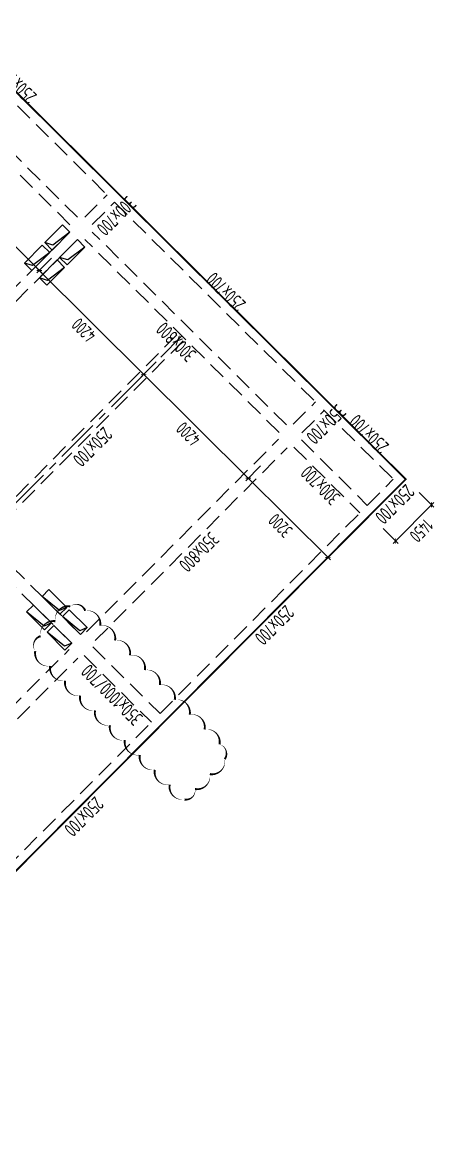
# Model space of a CAD drawing. Extents: x 517450926 to 520131079, y 3499134486 to 3500888201.
# Drawn here: x 518568706 to 518580645, y 3500269393 to 3500301416 of the extents above; entities that cross this region are included whole.
import ezdxf
from ezdxf.enums import TextEntityAlignment as Align

# ---------------------------------------------------------------- set-up
doc = ezdxf.new("R2010")
doc.units = 0
doc.header["$LTSCALE"] = 1000
doc.header["$MEASUREMENT"] = 0
doc.linetypes.add('CENTER', pattern=[2, 1.25, -0.25, 0.25, -0.25])
doc.linetypes.add('DASHED', pattern=[0.75, 0.5, -0.25])
doc.layers.get('0').update_dxf_attribs({"linetype": 'CONTINUOUS'})
doc.layers.get('Defpoints').update_dxf_attribs({"color": 2, "linetype": 'CONTINUOUS'})
doc.layers.add('0_修订云线', color=1, linetype='CONTINUOUS', plot=False)
for name, color, linetype in [('S_AXIS', 8, 'CENTER'), ('S_AXIS_DIMS', 3, 'CONTINUOUS'), ('S_BEAM', 4, 'DASHED'), ('S_BEAM_SECD_TEXT_HORZ', 9, 'CONTINUOUS'), ('S_BEAM_TEXT_HORZ', 7, 'CONTINUOUS'), ('S_BEAM_TEXT_VERT', 41, 'CONTINUOUS'), ('S_FLOR_ENHN', 91, 'DASHED'), ('S_HOLE', 201, 'CONTINUOUS')]:
    doc.layers.add(name, color=color, linetype=linetype)
doc.styles.add('TH-STYLE3', font='tssdeng.shx', dxfattribs={"width": 0.7, "bigfont": 'tssdchn.shx'})
doc.styles.add('样式 1', font='Tssdeng.shx', dxfattribs={"width": 0.7, "bigfont": 'Tssdchn.shx'})
doc.dimstyles.new('TSSD_100_100', dxfattribs={"dimtxt": 375, "dimasz": 100, "dimexe": 100, "dimexo": 0, "dimgap": 125, "dimtad": 1, "dimdec": 1, "dimdsep": 46, "dimtxsty": 'TH-STYLE3', "dimblk": 'ARCHTICK', "dimcen": -100, "dimdle": 100, "dimclrt": 7, "dimadec": 0, "dimazin": 0, "dimtfac": 1, "dimtdec": 1, "dimtix": 1, "dimtmove": 2, "dimatfit": 3, "dimldrblk": 'ARCHTICK', "dimfxl": 0, "dimtolj": 1, "dimtzin": 0, "dimarcsym": 0})

# ---------------------------------------------------------------- blocks, each defined once
blk = doc.blocks.new('_ArchTick')
at = {"color": 0, "const_width": 0.25}
blk.add_lwpolyline([(-0.53, -0.53), (0.53, 0.53)], dxfattribs=at)
blk = doc.blocks.new('*D207')
at = {"layer": 'Defpoints', "color": 0, "transparency": 16777216}
for p in [(518576122, 3500289408), (518578391, 3500287152), (518577408, 3500286163)]:
    blk.add_point(p, dxfattribs=at)
at = {"layer": 'S_AXIS_DIMS', "color": 0, "lineweight": -2, "transparency": 16777216}
for p, q in [((518575492, 3500288775), (518575069, 3500288349)), ((518575068, 3500288491), (518577479, 3500286093)), ((518577761, 3500286518), (518577338, 3500286093))]:
    blk.add_line(p, q, dxfattribs=at)
at = {"layer": 'S_AXIS_DIMS', "color": 0, "lineweight": -2, "transparency": 16777216, "xscale": 100, "yscale": 100, "zscale": 100}
for p, rotation in [((518575139, 3500288420), 135.1572922653654), ((518577408, 3500286163), 315.1572922653654)]:
    blk.add_blockref('_ArchTick', p, dxfattribs=dict(at, rotation=rotation))
at = {"layer": 'S_AXIS_DIMS', "color": 7, "transparency": 16777216, "insert": (518576053, 3500287070), "char_height": 375, "attachment_point": 5, "rotation": 135.1573, "style": 'TH-STYLE3'}
blk.add_mtext('\\A1;3200', dxfattribs=at)
blk = doc.blocks.new('*D208')
at = {"layer": 'Defpoints', "color": 0, "transparency": 16777216}
for p in [(518573144, 3500292370), (518576122, 3500289408), (518575139, 3500288420)]:
    blk.add_point(p, dxfattribs=at)
at = {"layer": 'S_AXIS_DIMS', "color": 0, "lineweight": -2, "transparency": 16777216}
for p, q in [((518572514, 3500291736), (518572091, 3500291311)), ((518572090, 3500291452), (518575210, 3500288350)), ((518575492, 3500288775), (518575069, 3500288349))]:
    blk.add_line(p, q, dxfattribs=at)
at = {"layer": 'S_AXIS_DIMS', "color": 0, "lineweight": -2, "transparency": 16777216, "xscale": 100, "yscale": 100, "zscale": 100}
for p, rotation in [((518572161, 3500291382), 135.1572922653654), ((518575139, 3500288420), 315.1572922653654)]:
    blk.add_blockref('_ArchTick', p, dxfattribs=dict(at, rotation=rotation))
at = {"layer": 'S_AXIS_DIMS', "color": 7, "transparency": 16777216, "insert": (518573430, 3500289679), "char_height": 375, "attachment_point": 5, "rotation": 135.1573, "style": 'TH-STYLE3'}
blk.add_mtext('\\A1;4200', dxfattribs=at)
blk = doc.blocks.new('*D209')
at = {"layer": 'Defpoints', "color": 0, "transparency": 16777216}
for p in [(518570166, 3500295332), (518569183, 3500294343), (518573144, 3500292370)]:
    blk.add_point(p, dxfattribs=at)
at = {"layer": 'S_AXIS_DIMS', "color": 0, "lineweight": -2, "transparency": 16777216}
for p, q in [((518569536, 3500294698), (518569113, 3500294272)), ((518572232, 3500291311), (518569112, 3500294414)), ((518572514, 3500291736), (518572091, 3500291311))]:
    blk.add_line(p, q, dxfattribs=at)
at = {"layer": 'S_AXIS_DIMS', "color": 0, "lineweight": -2, "transparency": 16777216, "xscale": 100, "yscale": 100, "zscale": 100}
for p, rotation in [((518569183, 3500294343), 135.1572922653654), ((518572161, 3500291382), 315.1572922653654)]:
    blk.add_blockref('_ArchTick', p, dxfattribs=dict(at, rotation=rotation))
at = {"layer": 'S_AXIS_DIMS', "color": 7, "transparency": 16777216, "insert": (518570452, 3500292641), "char_height": 375, "attachment_point": 5, "rotation": 135.1573, "style": 'TH-STYLE3'}
blk.add_mtext('\\A1;4200', dxfattribs=at)
blk = doc.blocks.new('*D210')
at = {"layer": 'Defpoints', "color": 0, "transparency": 16777216}
for p in [(518567294, 3500298400), (518566205, 3500297305), (518570166, 3500295332)]:
    blk.add_point(p, dxfattribs=at)
at = {"layer": 'S_AXIS_DIMS', "color": 0, "lineweight": -2, "transparency": 16777216}
for p, q in [((518566558, 3500297660), (518566135, 3500297234)), ((518569254, 3500294273), (518566134, 3500297376)), ((518569536, 3500294698), (518569113, 3500294272))]:
    blk.add_line(p, q, dxfattribs=at)
at = {"layer": 'S_AXIS_DIMS', "color": 0, "lineweight": -2, "transparency": 16777216, "xscale": 100, "yscale": 100, "zscale": 100}
for p, rotation in [((518566205, 3500297305), 135.1572922653654), ((518569183, 3500294343), 315.1572922653654)]:
    blk.add_blockref('_ArchTick', p, dxfattribs=dict(at, rotation=rotation))
at = {"layer": 'S_AXIS_DIMS', "color": 7, "transparency": 16777216, "insert": (518567474, 3500295603), "char_height": 375, "attachment_point": 5, "rotation": 135.1573, "style": 'TH-STYLE3'}
blk.add_mtext('\\A1;4200', dxfattribs=at)
blk = doc.blocks.new('*D243')
at = {"layer": 'Defpoints', "color": 0, "transparency": 16777216}
for p in [(518579625, 3500288393), (518580360, 3500287662), (518578603, 3500287365)]:
    blk.add_point(p, dxfattribs=at)
at = {"layer": 'S_AXIS_DIMS', "color": 0, "lineweight": -2, "transparency": 16777216}
for p, q in [((518580006, 3500288014), (518580431, 3500287591)), ((518579267, 3500286563), (518580431, 3500287733)), ((518578983, 3500286986), (518579408, 3500286563))]:
    blk.add_line(p, q, dxfattribs=at)
at = {"layer": 'S_AXIS_DIMS', "color": 0, "lineweight": -2, "transparency": 16777216, "xscale": 100, "yscale": 100, "zscale": 100}
for p, rotation in [((518580360, 3500287662), 45.15729226536535), ((518579338, 3500286634), 225.1572922653654)]:
    blk.add_blockref('_ArchTick', p, dxfattribs=dict(at, rotation=rotation))
at = {"layer": 'S_AXIS_DIMS', "color": 7, "transparency": 16777216, "insert": (518580070, 3500286927), "char_height": 375, "attachment_point": 5, "rotation": 225.1573, "style": 'TH-STYLE3'}
blk.add_mtext('\\A1;1450', dxfattribs=at)

msp = doc.modelspace()

# ---------------------------------------------------------------- linework, layer by layer
at = {"layer": '0_修订云线'}
msp.add_lwpolyline([(518573325.1453, 3500279260.9716, 0, 60, -0.52056705), (518572899.7181, 3500279684.0693, 0, 60, -0.52056705), (518572474.2909, 3500280107.1671, 0, 60, -0.52056705), (518572048.8637, 3500280530.2648, 0, 60, -0.52056705), (518571623.4365, 3500280953.3626, 0, 60, -0.52056705), (518571198.0094, 3500281376.4603, 0, 60, -0.52056705), (518570772.5822, 3500281799.5581, 0, 60, -0.52056705), (518570347.155, 3500282222.6558, 0, 60, -0.52056705), (518569921.7278, 3500282645.7536, 0, 60, -0.52056705), (518569496.3006, 3500283068.8513, 0, 60, -0.52056705), (518569070.8734, 3500283491.9491, 0, 60, -0.52056705), (518569222.0215, 3500283916.6297, 0, 60, -0.52056705), (518569645.1193, 3500284342.0569, 0, 60, -0.52056705), (518570068.217, 3500284767.4841, 0, 60, -0.52056705), (518570492.8291, 3500284641.3006, 0, 60, -0.52056705), (518570918.2563, 3500284218.2029, 0, 60, -0.52056705), (518571343.6835, 3500283795.1051, 0, 60, -0.52056705), (518571769.1107, 3500283372.0074, 0, 60, -0.52056705), (518572194.5378, 3500282948.9096, 0, 60, -0.52056705), (518572619.965, 3500282525.8118, 0, 60, -0.52056705), (518573045.3922, 3500282102.7141, 0, 60, -0.52056705), (518573470.8194, 3500281679.6163, 0, 60, -0.52056705), (518573896.2466, 3500281256.5186, 0, 60, -0.52056705), (518574321.6738, 3500280833.4208, 0, 60, -0.52056705), (518574467.44, 3500280409.5553, 0, 60, -0.52056705), (518574044.3422, 3500279984.1281, 0, 60, -0.52056705), (518573621.2445, 3500279558.701, 0, 60, -0.52056705)], format="xyseb", close=True, dxfattribs=at)
at = {"layer": 'S_AXIS'}
msp.add_line((518557137.0703, 3500276274.7398), (518573250.0431, 3500292476.4251), dxfattribs=at)
at = {"layer": 'S_BEAM', "linetype": 'Continuous'}
for p in [(518547647.2954, 3500320195.5398), (518567884.2764, 3500276587.0876)]:
    msp.add_line(p, (518579625.239, 3500288392.692), dxfattribs=at)
at = {"layer": 'S_BEAM'}
for p, q in [((518565374.3988, 3500302212.9147), (518571117.6659, 3500296501.095)), ((518570059.3391, 3500295649.6583), (518564493.3334, 3500301185.1873)), ((518570270.888, 3500295862.3719), (518564704.8823, 3500301397.9008)), ((518570483.0193, 3500295862.9543), (518571117.6659, 3500296501.095)), ((518570695.7329, 3500295651.4054), (518571330.3795, 3500296289.5461)), ((518571330.3795, 3500296289.5461), (518577073.6465, 3500290577.7265)), ((518564595.2614, 3500289942.7804), (518570059.9215, 3500295437.5271)), ((518576226.8686, 3500289939.0034), (518570696.3152, 3500295439.2741)), ((518564807.975, 3500289731.2315), (518570272.6351, 3500295225.9782)), ((518576015.3198, 3500289726.2898), (518570484.7663, 3500295226.5606)), ((518567467.2218, 3500286839.0296), (518573161.4124, 3500292564.5705)), ((518567644.4831, 3500286662.7389), (518573338.6737, 3500292388.2798)), ((518576421.2737, 3500289957.2148), (518577055.9204, 3500290595.3556)), ((518576669.4396, 3500289710.4078), (518577304.0862, 3500290348.5485)), ((518577286.3601, 3500290366.1776), (518579271.687, 3500288391.7214)), ((518570109.7744, 3500283717.3249), (518564508.3165, 3500289288.112)), ((518570356.5814, 3500283965.4907), (518564755.1235, 3500289536.2778)), ((518570533.5159, 3500284037.041), (518575998.176, 3500289531.7876)), ((518570781.6818, 3500283790.2339), (518576246.3418, 3500289284.9806)), ((518576440.7469, 3500289303.192), (518578319.717, 3500287434.5103)), ((518576652.2958, 3500289515.9056), (518578531.2659, 3500287647.2239)), ((518578531.2659, 3500287647.2239), (518579271.687, 3500288391.7214)), ((518572625.5264, 3500281708.9694), (518578319.717, 3500287434.5103)), ((518564610.1474, 3500278081.0603), (518570039.1967, 3500283540.0002)), ((518570711.1041, 3500283612.9093), (518572625.5264, 3500281708.9694)), ((518564858.3132, 3500277834.2533), (518570287.3626, 3500283293.1932)), ((518570464.2971, 3500283364.7434), (518572378.7194, 3500281460.8035)), ((518567707.0151, 3500276763.3783), (518572378.7194, 3500281460.8035))]:
    msp.add_line(p, q, dxfattribs=at)
at = {"layer": 'S_FLOR_ENHN', "linetype": 'ByBlock', "const_width": 50}
msp.add_lwpolyline([(518561893.4974, 3500269428.8359), (518568451.5126, 3500276022.9573), (518567884.2764, 3500276587.0876), (518579625.239, 3500288392.692), (518547646.9429, 3500320195.1853), (518548140.9095, 3500320691.8715), (518541369.5486, 3500327426.1526), (518523211.3891, 3500309168.0672), (518523955.8867, 3500308427.6461), (518523250.9162, 3500307718.7943), (518532716.6711, 3500298304.8693), (518533351.3177, 3500298943.01), (518551041.9991, 3500281349.1943), (518550477.8671, 3500280781.9598)], close=True, dxfattribs=at)
at = {"layer": 'S_HOLE'}
for points in [[(518569551.654, 3500294926.4416), (518569338.9371, 3500295137.9938), (518569846.0589, 3500295647.9076), (518570058.7758, 3500295436.3554)], [(518568973.9479, 3500294345.5548), (518568761.231, 3500294557.107), (518569268.3528, 3500295067.0209), (518569481.0697, 3500294855.4687)], [(518569977.0484, 3500294503.3765), (518569764.3315, 3500294714.9287), (518570271.4533, 3500295224.8425), (518570484.1702, 3500295013.2903)], [(518569399.4204, 3500293922.5156), (518569186.7035, 3500294134.0678), (518569693.8253, 3500294643.9816), (518569906.5422, 3500294432.4294)], [(518569775.0939, 3500284543.8105), (518569264.5812, 3500285051.5279), (518569458.4841, 3500285246.4983), (518569968.9969, 3500284738.7809)], [(518569334.5145, 3500284100.5443), (518568824.0018, 3500284608.2617), (518569017.9047, 3500284803.2322), (518569528.4174, 3500284295.5148)], [(518570356.5895, 3500283965.4989), (518569846.0768, 3500284473.2163), (518570039.9797, 3500284668.1868), (518570550.4924, 3500284160.4693)], [(518569915.8715, 3500283522.3544), (518569405.3587, 3500284030.0718), (518569599.2617, 3500284225.0423), (518570109.7744, 3500283717.3249)]]:
    msp.add_lwpolyline(points, close=True, dxfattribs=at)
for points in [[(518570058.7758, 3500295436.3554), (518569568.4744, 3500295066.3551), (518569338.9371, 3500295137.9938)], [(518570484.1702, 3500295013.2903), (518569993.8687, 3500294643.29), (518569764.3315, 3500294714.9287)], [(518569481.0697, 3500294855.4687), (518568990.7682, 3500294485.4683), (518568761.231, 3500294557.107)], [(518569906.5422, 3500294432.4294), (518569416.2407, 3500294062.4291), (518569186.7035, 3500294134.0678)], [(518569968.9968, 3500284738.781), (518569762.225, 3500284649.788), (518569264.6595, 3500285051.45)], [(518569528.4174, 3500284295.5148), (518569321.6455, 3500284206.5219), (518568824.0801, 3500284608.1838)], [(518570550.4924, 3500284160.4694), (518570343.7205, 3500284071.4765), (518569846.1551, 3500284473.1384)], [(518570109.7744, 3500283717.3249), (518569903.0025, 3500283628.332), (518569405.4371, 3500284029.9939)]]:
    msp.add_lwpolyline(points, dxfattribs=at)

# ---------------------------------------------------------------- texts
at = {"layer": 'S_BEAM_SECD_TEXT_HORZ', "linetype": 'Continuous', "width": 0.7}
for rotation, style, p in [(135.15728815, 'TH-STYLE3', (518568683.3872, 3500299796.7676)), (135.15728815, 'TH-STYLE3', (518574639.3678, 3500293873.399)), (135.15728815, 'TH-STYLE3', (518578716.3783, 3500289818.7123)), (225.15729297, 'TH-STYLE3', (518570563.718, 3500289453.7648)), (225.15729781, '样式 1', (518579175.5382, 3500287817.7732)), (225.15729781, '样式 1', (518575746.5072, 3500284369.8632)), (225.15729781, '样式 1', (518570316.929, 3500278910.3915))]:
    msp.add_text('250x700', height=400, rotation=rotation, dxfattribs=dict(at, style=style)).set_placement(p, align=Align.CENTER)
at = {"layer": 'S_BEAM_TEXT_HORZ', "linetype": 'Continuous', "style": '样式 1', "width": 0.7}
for s, p in [('300x800', (518573221.5745, 3500292447.8011)), ('300x700', (518577333.0497, 3500288358.8384)), ('350x1000/700', (518571392.052, 3500282385.1317))]:
    msp.add_text(s, height=400, rotation=135.15728815, dxfattribs=at).set_placement(p, align=Align.CENTER)
at = {"layer": 'S_BEAM_TEXT_VERT', "linetype": 'Continuous', "style": '样式 1', "width": 0.7}
for s, p in [('300x700', (518571241.2763, 3500296037.998)), ('350x700', (518577214.9829, 3500290097.0001)), ('350x800', (518573594.8106, 3500286456.8964))]:
    msp.add_text(s, height=400, rotation=225.15729781, dxfattribs=at).set_placement(p, align=Align.CENTER)

# ---------------------------------------------------------------- dimensions: what is measured, and where the dimension line sits
at = {"layer": 'S_AXIS_DIMS'}
for base, p1, p2, angle, picture, middle in [((518566205.3327, 3500297305.0698), (518570166.2783, 3500295331.7526), (518567294.0624, 3500298399.7937), 135.15729227, '*D210', (518567473.9644, 3500295602.651)), ((518569183.323, 3500294343.3855), (518573144.2686, 3500292370.0684), (518570166.2783, 3500295331.7526), 135.15729227, '*D209', (518570451.9547, 3500292640.9667)), ((518575139.3036, 3500288420.017), (518573144.2686, 3500292370.0683), (518576122.2589, 3500289408.3841), 135.15729227, '*D208', (518573429.945, 3500289679.2824)), ((518577408.2486, 3500286163.4956), (518576122.2589, 3500289408.3841), (518578391.2039, 3500287151.8627), 135.15729227, '*D207', (518576053.4127, 3500287070.1796)), ((518580360.0573, 3500287661.8973), (518578602.7528, 3500287364.5763), (518579625.2444, 3500288392.6867), 225.15729227, '*D243', (518580070.3908, 3500286927.476))]:
    dim = msp.add_linear_dim(base=base, p1=p1, p2=p2, angle=angle, dimstyle='TSSD_100_100', dxfattribs=at)
    dim.commit()
    dim.dimension.update_dxf_attribs({"geometry": picture, "text_midpoint": middle})

doc.saveas('drawing.dxf')
